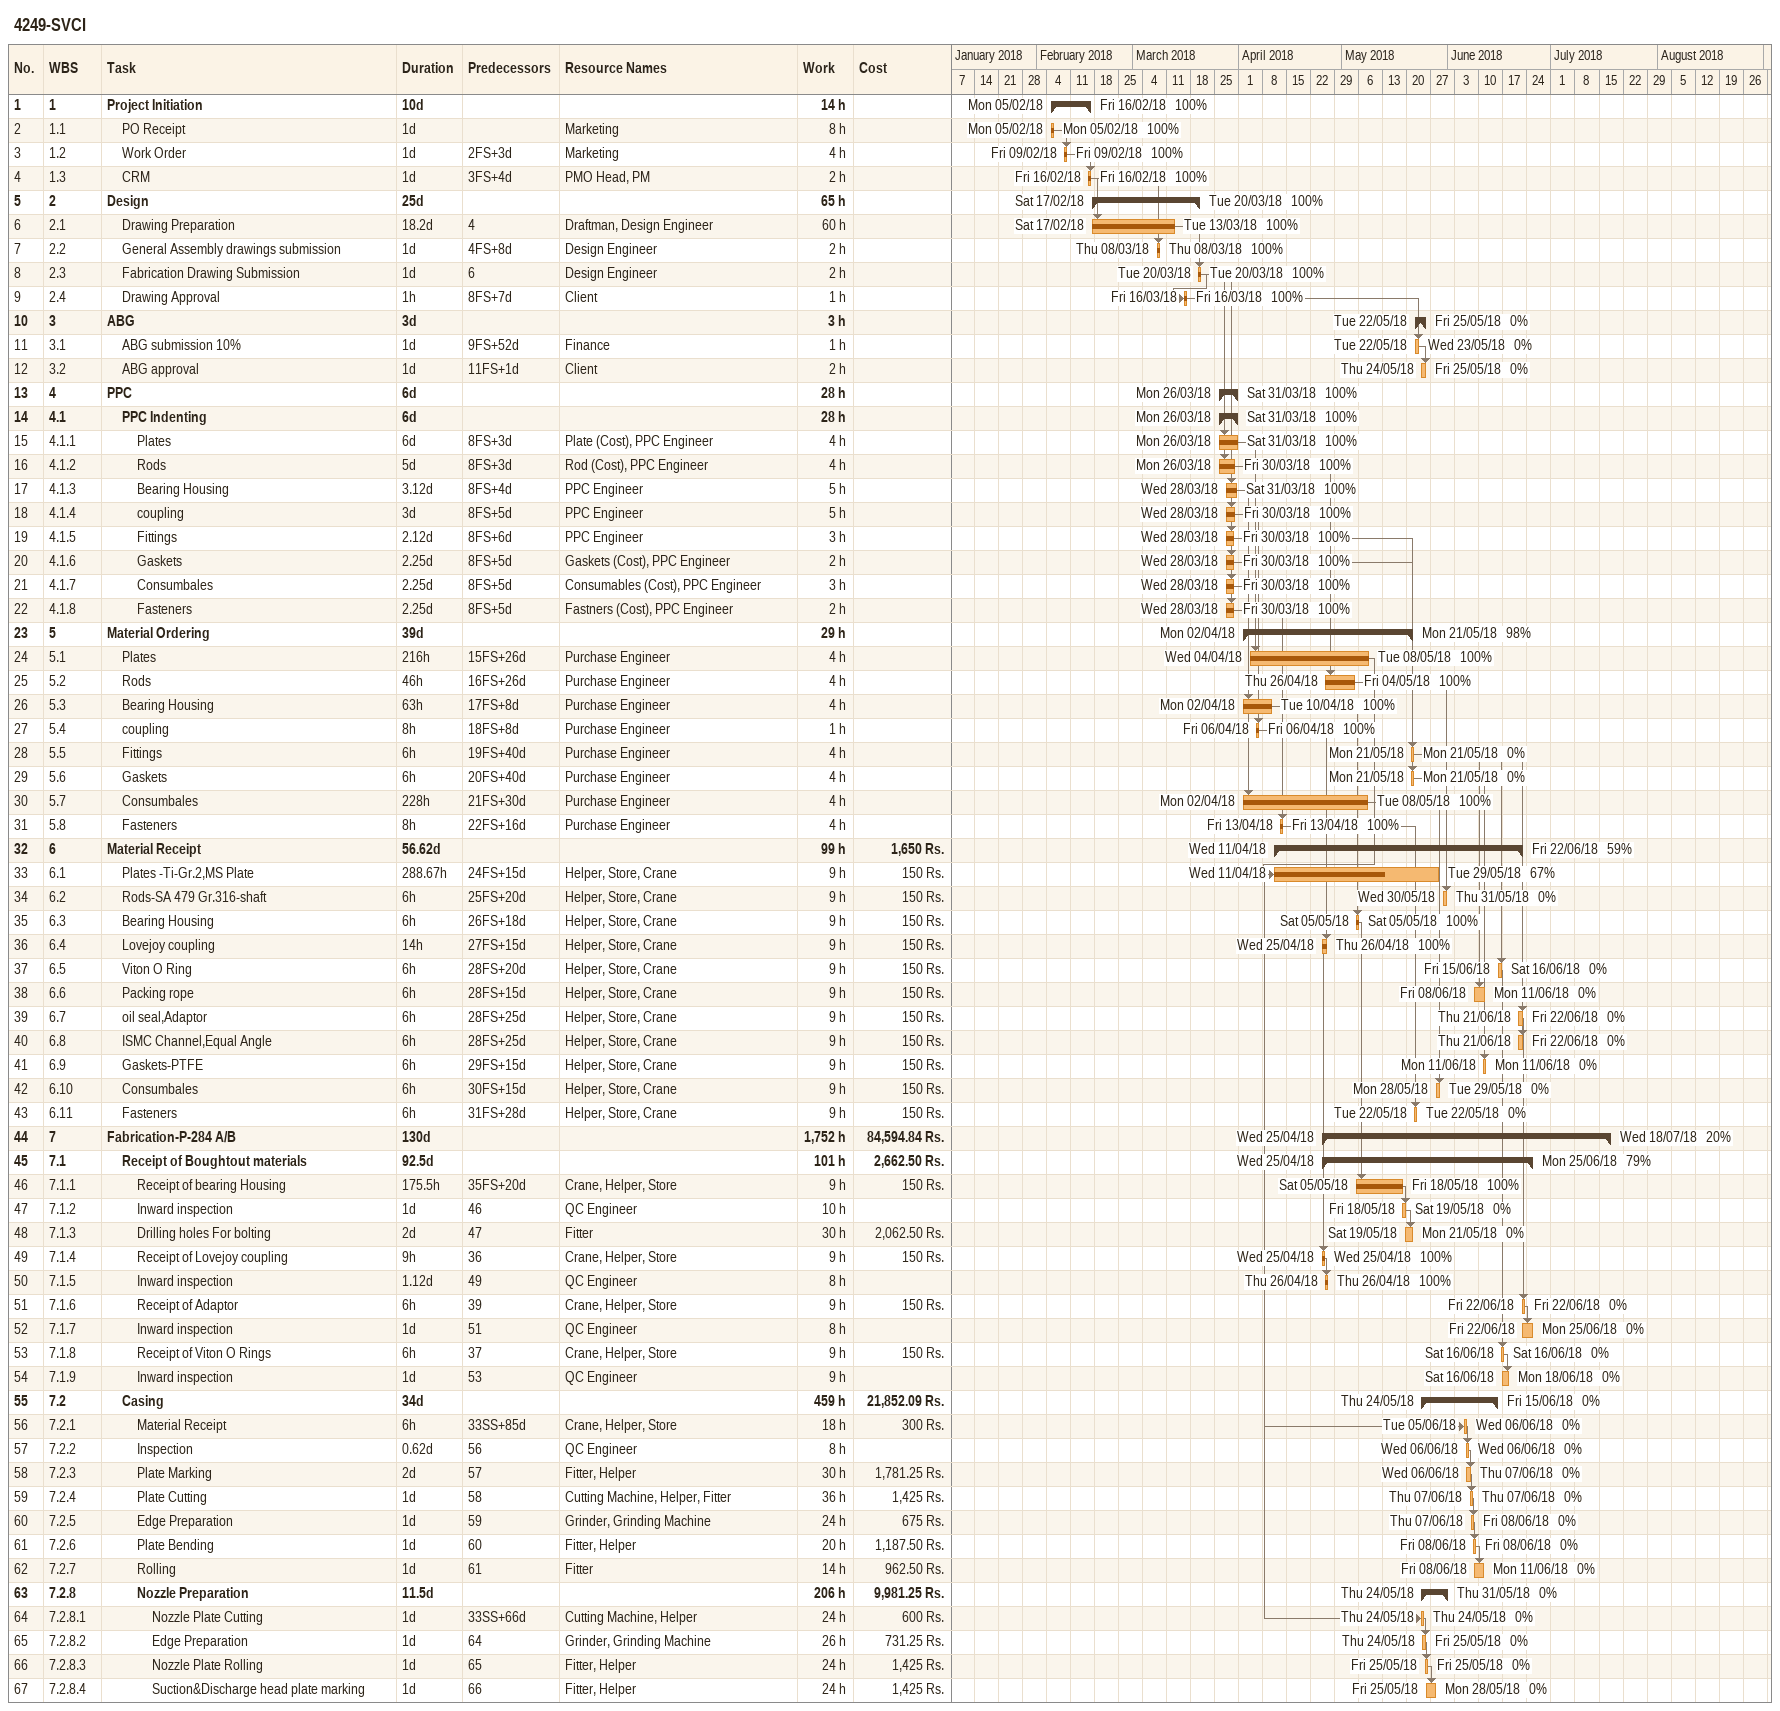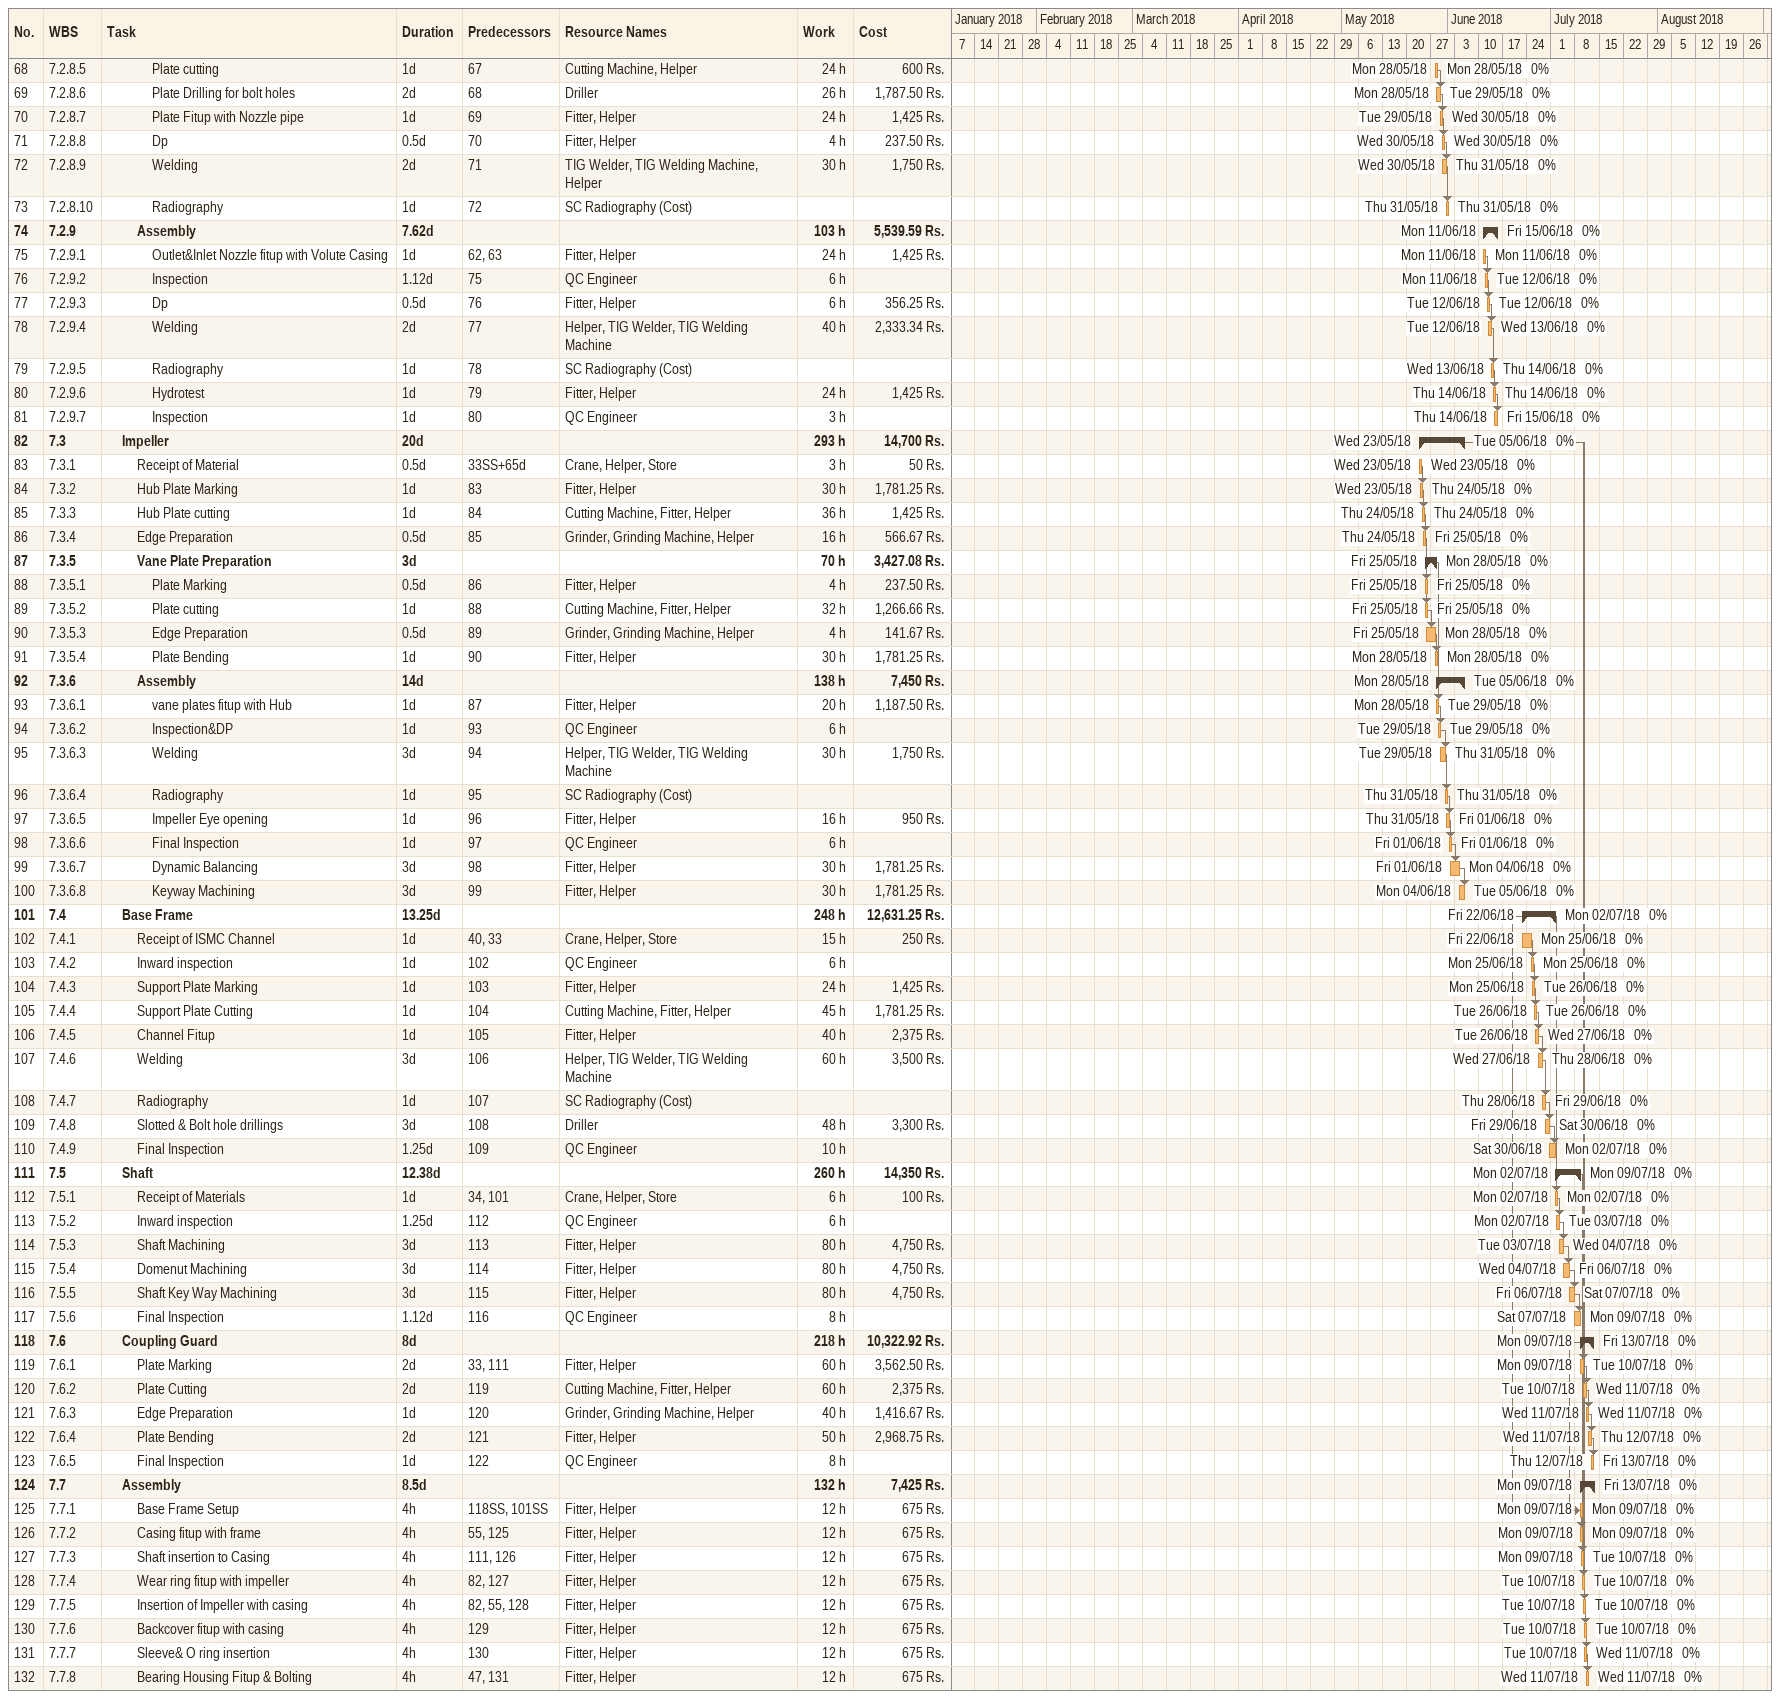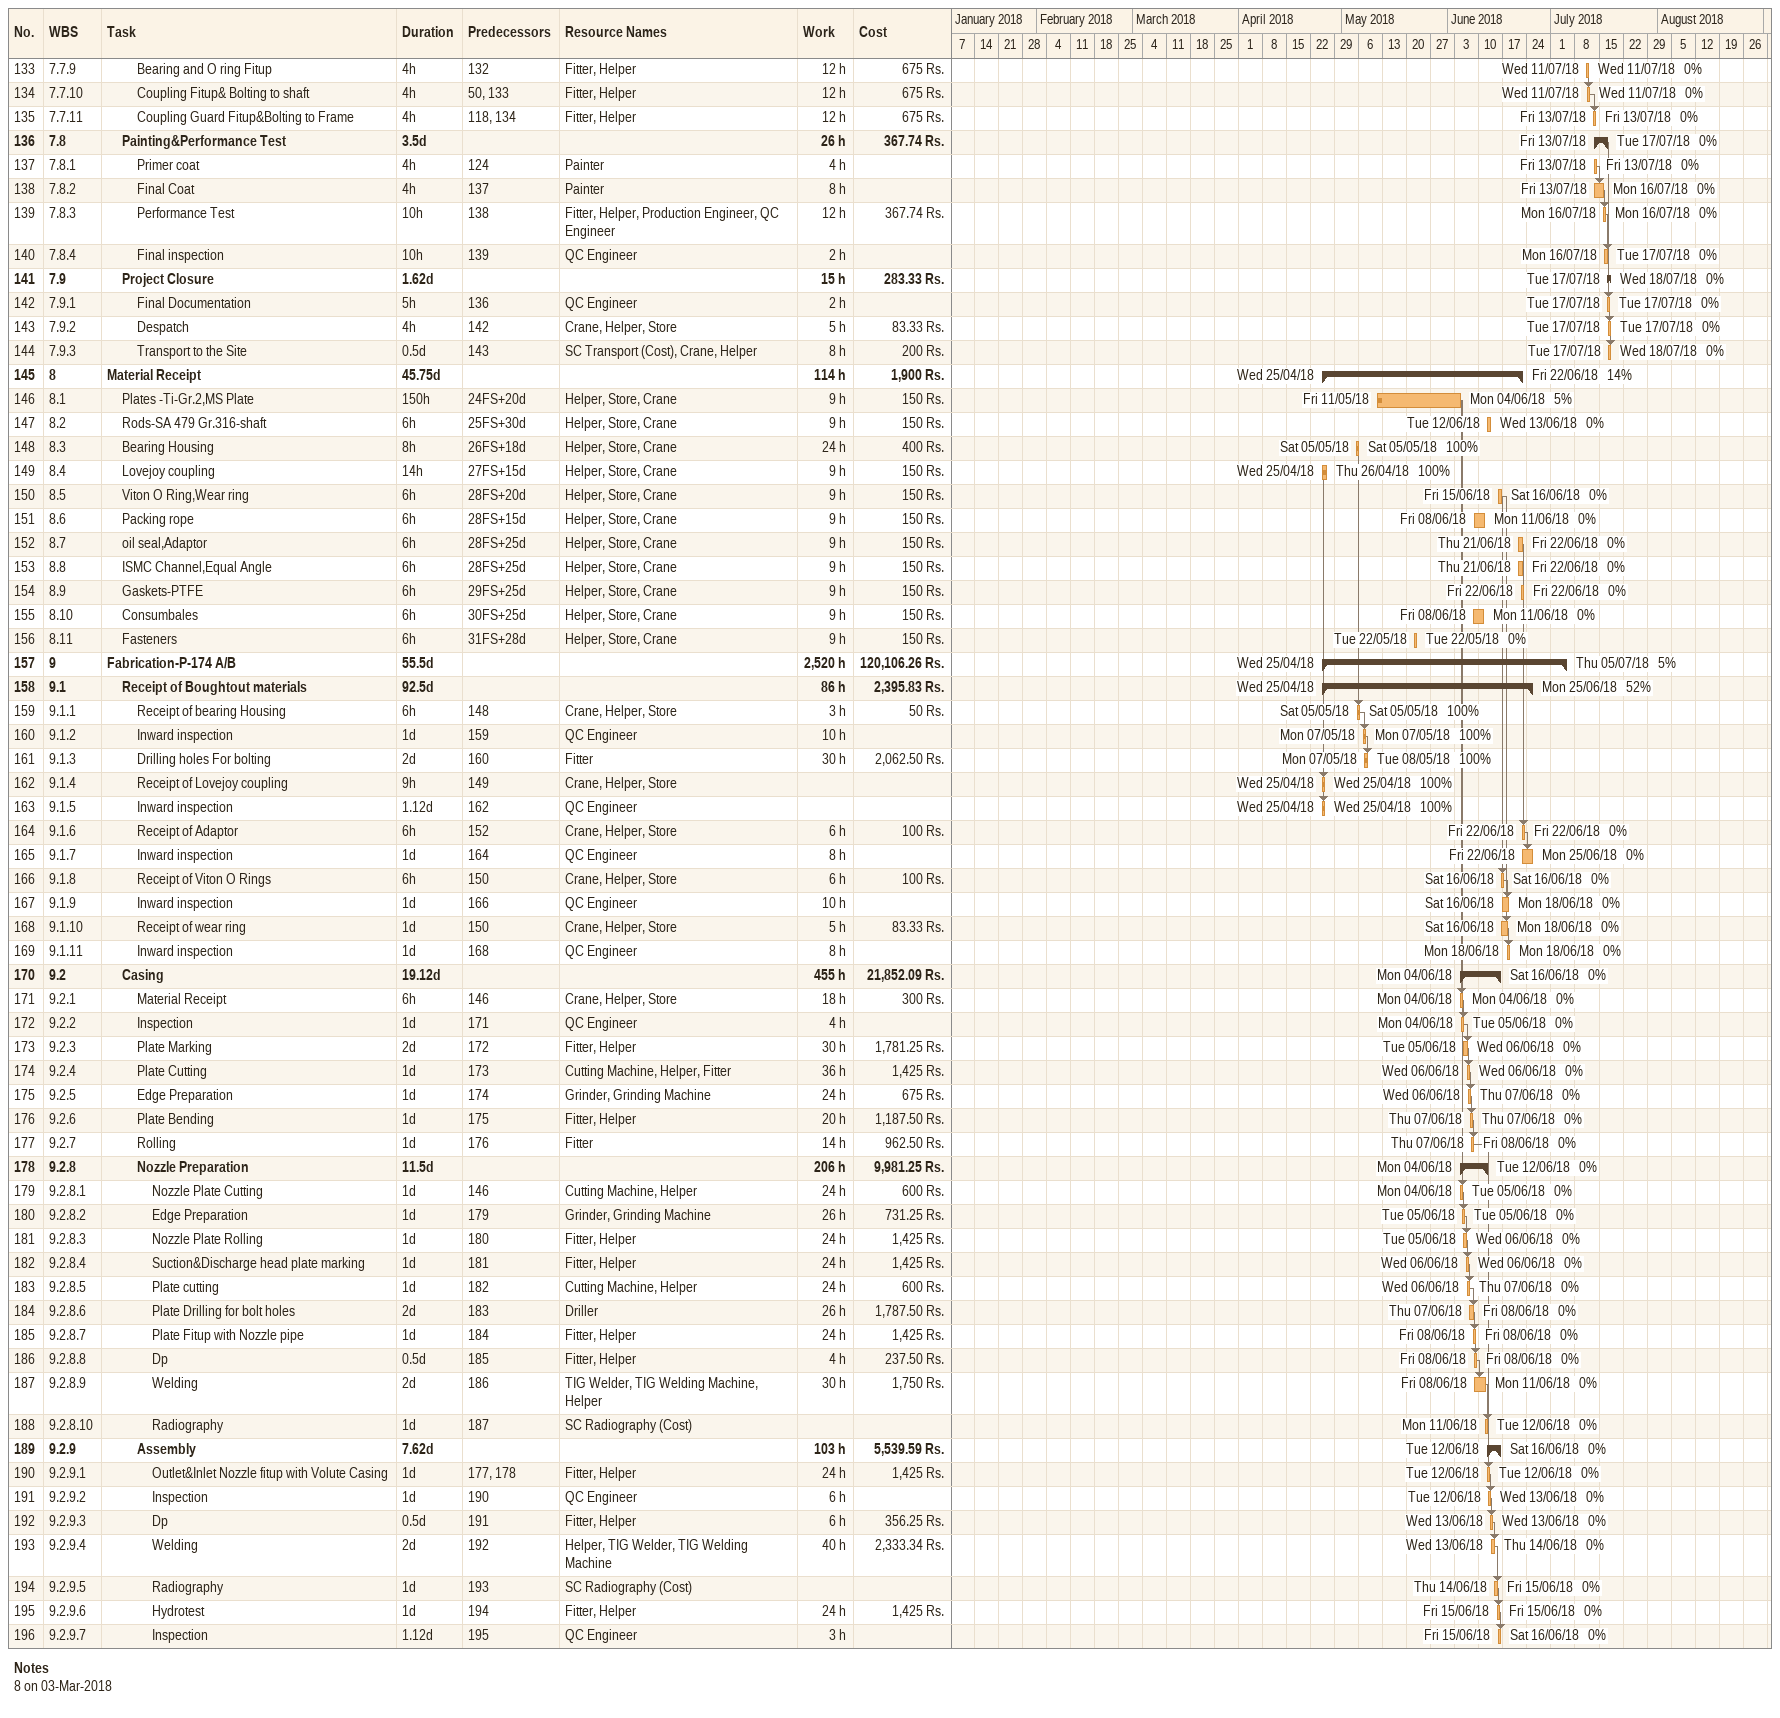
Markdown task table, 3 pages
4249-SVCI

| ID | WBS | Task | Duration | Start | Finish | Predecessors | Resources | % complete | Work (h) | Cost (Rs.) |
|---|---|---|---|---|---|---|---|---|---|---|
| 1 | 1 | **Project Initiation** | 10d | 2018-02-05 | 2018-02-16 |  |  | 100 | 14 |  |
| 2 | 1.1 | PO Receipt | 1d | 2018-02-05 | 2018-02-05 |  | Marketing | 100 | 8 |  |
| 3 | 1.2 | Work Order | 1d | 2018-02-09 | 2018-02-09 | 2FS+3d | Marketing | 100 | 4 |  |
| 4 | 1.3 | CRM | 1d | 2018-02-16 | 2018-02-16 | 3FS+4d | PMO Head, PM | 100 | 2 |  |
| 5 | 2 | **Design** | 25d | 2018-02-17 | 2018-03-20 |  |  | 100 | 65 |  |
| 6 | 2.1 | Drawing Preparation | 18.2d | 2018-02-17 | 2018-03-13 | 4 | Draftman, Design Engineer | 100 | 60 |  |
| 7 | 2.2 | General Assembly drawings submission | 1d | 2018-03-08 | 2018-03-08 | 4FS+8d | Design Engineer | 100 | 2 |  |
| 8 | 2.3 | Fabrication Drawing Submission | 1d | 2018-03-20 | 2018-03-20 | 6 | Design Engineer | 100 | 2 |  |
| 9 | 2.4 | Drawing Approval | 1h | 2018-03-16 | 2018-03-16 | 8FS+7d | Client | 100 | 1 |  |
| 10 | 3 | **ABG** | 3d | 2018-05-22 | 2018-05-25 |  |  | 0 | 3 |  |
| 11 | 3.1 | ABG submission 10% | 1d | 2018-05-22 | 2018-05-23 | 9FS+52d | Finance | 0 | 1 |  |
| 12 | 3.2 | ABG approval | 1d | 2018-05-24 | 2018-05-25 | 11FS+1d | Client | 0 | 2 |  |
| 13 | 4 | **PPC** | 6d | 2018-03-26 | 2018-03-31 |  |  | 100 | 28 |  |
| 14 | 4.1 | **PPC Indenting** | 6d | 2018-03-26 | 2018-03-31 |  |  | 100 | 28 |  |
| 15 | 4.1.1 | Plates | 6d | 2018-03-26 | 2018-03-31 | 8FS+3d | Plate (Cost), PPC Engineer | 100 | 4 |  |
| 16 | 4.1.2 | Rods | 5d | 2018-03-26 | 2018-03-30 | 8FS+3d | Rod (Cost), PPC Engineer | 100 | 4 |  |
| 17 | 4.1.3 | Bearing Housing | 3.12d | 2018-03-28 | 2018-03-31 | 8FS+4d | PPC Engineer | 100 | 5 |  |
| 18 | 4.1.4 | coupling | 3d | 2018-03-28 | 2018-03-30 | 8FS+5d | PPC Engineer | 100 | 5 |  |
| 19 | 4.1.5 | Fittings | 2.12d | 2018-03-28 | 2018-03-30 | 8FS+6d | PPC Engineer | 100 | 3 |  |
| 20 | 4.1.6 | Gaskets | 2.25d | 2018-03-28 | 2018-03-30 | 8FS+5d | Gaskets (Cost), PPC Engineer | 100 | 2 |  |
| 21 | 4.1.7 | Consumbales | 2.25d | 2018-03-28 | 2018-03-30 | 8FS+5d | Consumables (Cost), PPC Engineer | 100 | 3 |  |
| 22 | 4.1.8 | Fasteners | 2.25d | 2018-03-28 | 2018-03-30 | 8FS+5d | Fastners (Cost), PPC Engineer | 100 | 2 |  |
| 23 | 5 | **Material Ordering** | 39d | 2018-04-02 | 2018-05-21 |  |  | 98 | 29 |  |
| 24 | 5.1 | Plates | 216h | 2018-04-04 | 2018-05-08 | 15FS+26d | Purchase Engineer | 100 | 4 |  |
| 25 | 5.2 | Rods | 46h | 2018-04-26 | 2018-05-04 | 16FS+26d | Purchase Engineer | 100 | 4 |  |
| 26 | 5.3 | Bearing Housing | 63h | 2018-04-02 | 2018-04-10 | 17FS+8d | Purchase Engineer | 100 | 4 |  |
| 27 | 5.4 | coupling | 8h | 2018-04-06 | 2018-04-06 | 18FS+8d | Purchase Engineer | 100 | 1 |  |
| 28 | 5.5 | Fittings | 6h | 2018-05-21 | 2018-05-21 | 19FS+40d | Purchase Engineer | 0 | 4 |  |
| 29 | 5.6 | Gaskets | 6h | 2018-05-21 | 2018-05-21 | 20FS+40d | Purchase Engineer | 0 | 4 |  |
| 30 | 5.7 | Consumbales | 228h | 2018-04-02 | 2018-05-08 | 21FS+30d | Purchase Engineer | 100 | 4 |  |
| 31 | 5.8 | Fasteners | 8h | 2018-04-13 | 2018-04-13 | 22FS+16d | Purchase Engineer | 100 | 4 |  |
| 32 | 6 | **Material Receipt** | 56.62d | 2018-04-11 | 2018-06-22 |  |  | 59 | 99 | 1650 |
| 33 | 6.1 | Plates -Ti-Gr.2,MS Plate | 288.67h | 2018-04-11 | 2018-05-29 | 24FS+15d | Helper, Store, Crane | 67 | 9 | 150 |
| 34 | 6.2 | Rods-SA 479 Gr.316-shaft | 6h | 2018-05-30 | 2018-05-31 | 25FS+20d | Helper, Store, Crane | 0 | 9 | 150 |
| 35 | 6.3 | Bearing Housing | 6h | 2018-05-05 | 2018-05-05 | 26FS+18d | Helper, Store, Crane | 100 | 9 | 150 |
| 36 | 6.4 | Lovejoy coupling | 14h | 2018-04-25 | 2018-04-26 | 27FS+15d | Helper, Store, Crane | 100 | 9 | 150 |
| 37 | 6.5 | Viton O Ring | 6h | 2018-06-15 | 2018-06-16 | 28FS+20d | Helper, Store, Crane | 0 | 9 | 150 |
| 38 | 6.6 | Packing rope | 6h | 2018-06-08 | 2018-06-11 | 28FS+15d | Helper, Store, Crane | 0 | 9 | 150 |
| 39 | 6.7 | oil seal,Adaptor | 6h | 2018-06-21 | 2018-06-22 | 28FS+25d | Helper, Store, Crane | 0 | 9 | 150 |
| 40 | 6.8 | ISMC Channel,Equal Angle | 6h | 2018-06-21 | 2018-06-22 | 28FS+25d | Helper, Store, Crane | 0 | 9 | 150 |
| 41 | 6.9 | Gaskets-PTFE | 6h | 2018-06-11 | 2018-06-11 | 29FS+15d | Helper, Store, Crane | 0 | 9 | 150 |
| 42 | 6.10 | Consumbales | 6h | 2018-05-28 | 2018-05-29 | 30FS+15d | Helper, Store, Crane | 0 | 9 | 150 |
| 43 | 6.11 | Fasteners | 6h | 2018-05-22 | 2018-05-22 | 31FS+28d | Helper, Store, Crane | 0 | 9 | 150 |
| 44 | 7 | **Fabrication-P-284 A/B** | 130d | 2018-04-25 | 2018-07-18 |  |  | 20 | 1752 | 84594.84 |
| 45 | 7.1 | **Receipt of Boughtout materials** | 92.5d | 2018-04-25 | 2018-06-25 |  |  | 79 | 101 | 2662.50 |
| 46 | 7.1.1 | Receipt of bearing Housing | 175.5h | 2018-05-05 | 2018-05-18 | 35FS+20d | Crane, Helper, Store | 100 | 9 | 150 |
| 47 | 7.1.2 | Inward inspection | 1d | 2018-05-18 | 2018-05-19 | 46 | QC Engineer | 0 | 10 |  |
| 48 | 7.1.3 | Drilling holes For bolting | 2d | 2018-05-19 | 2018-05-21 | 47 | Fitter | 0 | 30 | 2062.50 |
| 49 | 7.1.4 | Receipt of Lovejoy coupling | 9h | 2018-04-25 | 2018-04-25 | 36 | Crane, Helper, Store | 100 | 9 | 150 |
| 50 | 7.1.5 | Inward inspection | 1.12d | 2018-04-26 | 2018-04-26 | 49 | QC Engineer | 100 | 8 |  |
| 51 | 7.1.6 | Receipt of Adaptor | 6h | 2018-06-22 | 2018-06-22 | 39 | Crane, Helper, Store | 0 | 9 | 150 |
| 52 | 7.1.7 | Inward inspection | 1d | 2018-06-22 | 2018-06-25 | 51 | QC Engineer | 0 | 8 |  |
| 53 | 7.1.8 | Receipt of Viton O Rings | 6h | 2018-06-16 | 2018-06-16 | 37 | Crane, Helper, Store | 0 | 9 | 150 |
| 54 | 7.1.9 | Inward inspection | 1d | 2018-06-16 | 2018-06-18 | 53 | QC Engineer | 0 | 9 |  |
| 55 | 7.2 | **Casing** | 34d | 2018-05-24 | 2018-06-15 |  |  | 0 | 459 | 21852.09 |
| 56 | 7.2.1 | Material Receipt | 6h | 2018-06-05 | 2018-06-06 | 33SS+85d | Crane, Helper, Store | 0 | 18 | 300 |
| 57 | 7.2.2 | Inspection | 0.62d | 2018-06-06 | 2018-06-06 | 56 | QC Engineer | 0 | 8 |  |
| 58 | 7.2.3 | Plate Marking | 2d | 2018-06-06 | 2018-06-07 | 57 | Fitter, Helper | 0 | 30 | 1781.25 |
| 59 | 7.2.4 | Plate Cutting | 1d | 2018-06-07 | 2018-06-07 | 58 | Cutting Machine, Helper, Fitter | 0 | 36 | 1425 |
| 60 | 7.2.5 | Edge Preparation | 1d | 2018-06-07 | 2018-06-08 | 59 | Grinder, Grinding Machine | 0 | 24 | 675 |
| 61 | 7.2.6 | Plate Bending | 1d | 2018-06-08 | 2018-06-08 | 60 | Fitter, Helper | 0 | 20 | 1187.50 |
| 62 | 7.2.7 | Rolling | 1d | 2018-06-08 | 2018-06-11 | 61 | Fitter | 0 | 14 | 962.50 |
| 63 | 7.2.8 | **Nozzle Preparation** | 11.5d | 2018-05-24 | 2018-05-31 |  |  | 0 | 206 | 9981.25 |
| 64 | 7.2.8.1 | Nozzle Plate Cutting | 1d | 2018-05-24 | 2018-05-24 | 33SS+66d | Cutting Machine, Helper | 0 | 24 | 600 |
| 65 | 7.2.8.2 | Edge Preparation | 1d | 2018-05-24 | 2018-05-25 | 64 | Grinder, Grinding Machine | 0 | 26 | 731.25 |
| 66 | 7.2.8.3 | Nozzle Plate Rolling | 1d | 2018-05-25 | 2018-05-25 | 65 | Fitter, Helper | 0 | 24 | 1425 |
| 67 | 7.2.8.4 | Suction&Discharge head plate marking | 1d | 2018-05-25 | 2018-05-28 | 66 | Fitter, Helper | 0 | 24 | 1425 |
| 68 | 7.2.8.5 | Plate cutting | 1d | 2018-05-28 | 2018-05-28 | 67 | Cutting Machine, Helper | 0 | 24 | 600 |
| 69 | 7.2.8.6 | Plate Drilling for bolt holes | 2d | 2018-05-28 | 2018-05-29 | 68 | Driller | 0 | 26 | 1787.50 |
| 70 | 7.2.8.7 | Plate Fitup with Nozzle pipe | 1d | 2018-05-29 | 2018-05-30 | 69 | Fitter, Helper | 0 | 24 | 1425 |
| 71 | 7.2.8.8 | Dp | 0.5d | 2018-05-30 | 2018-05-30 | 70 | Fitter, Helper | 0 | 4 | 237.50 |
| 72 | 7.2.8.9 | Welding | 2d | 2018-05-30 | 2018-05-31 | 71 | TIG Welder, TIG Welding Machine, Helper | 0 | 30 | 1750 |
| 73 | 7.2.8.10 | Radiography | 1d | 2018-05-31 | 2018-05-31 | 72 | SC Radiography (Cost) | 0 |  |  |
| 74 | 7.2.9 | **Assembly** | 7.62d | 2018-06-11 | 2018-06-15 |  |  | 0 | 103 | 5539.59 |
| 75 | 7.2.9.1 | Outlet&Inlet Nozzle fitup with Volute Casing | 1d | 2018-06-11 | 2018-06-11 | 62, 63 | Fitter, Helper | 0 | 24 | 1425 |
| 76 | 7.2.9.2 | Inspection | 1.12d | 2018-06-11 | 2018-06-12 | 75 | QC Engineer | 0 | 6 |  |
| 77 | 7.2.9.3 | Dp | 0.5d | 2018-06-12 | 2018-06-12 | 76 | Fitter, Helper | 0 | 6 | 356.25 |
| 78 | 7.2.9.4 | Welding | 2d | 2018-06-12 | 2018-06-13 | 77 | Helper, TIG Welder, TIG Welding Machine | 0 | 40 | 2333.34 |
| 79 | 7.2.9.5 | Radiography | 1d | 2018-06-13 | 2018-06-14 | 78 | SC Radiography (Cost) | 0 |  |  |
| 80 | 7.2.9.6 | Hydrotest | 1d | 2018-06-14 | 2018-06-14 | 79 | Fitter, Helper | 0 | 24 | 1425 |
| 81 | 7.2.9.7 | Inspection | 1d | 2018-06-14 | 2018-06-15 | 80 | QC Engineer | 0 | 3 |  |
| 82 | 7.3 | **Impeller** | 20d | 2018-05-23 | 2018-06-05 |  |  | 0 | 293 | 14700 |
| 83 | 7.3.1 | Receipt of Material | 0.5d | 2018-05-23 | 2018-05-23 | 33SS+65d | Crane, Helper, Store | 0 | 3 | 50 |
| 84 | 7.3.2 | Hub Plate Marking | 1d | 2018-05-23 | 2018-05-24 | 83 | Fitter, Helper | 0 | 30 | 1781.25 |
| 85 | 7.3.3 | Hub Plate cutting | 1d | 2018-05-24 | 2018-05-24 | 84 | Cutting Machine, Fitter, Helper | 0 | 36 | 1425 |
| 86 | 7.3.4 | Edge Preparation | 0.5d | 2018-05-24 | 2018-05-25 | 85 | Grinder, Grinding Machine, Helper | 0 | 16 | 566.67 |
| 87 | 7.3.5 | **Vane Plate Preparation** | 3d | 2018-05-25 | 2018-05-28 |  |  | 0 | 70 | 3427.08 |
| 88 | 7.3.5.1 | Plate Marking | 0.5d | 2018-05-25 | 2018-05-25 | 86 | Fitter, Helper | 0 | 4 | 237.50 |
| 89 | 7.3.5.2 | Plate cutting | 1d | 2018-05-25 | 2018-05-25 | 88 | Cutting Machine, Fitter, Helper | 0 | 32 | 1266.66 |
| 90 | 7.3.5.3 | Edge Preparation | 0.5d | 2018-05-25 | 2018-05-28 | 89 | Grinder, Grinding Machine, Helper | 0 | 4 | 141.67 |
| 91 | 7.3.5.4 | Plate Bending | 1d | 2018-05-28 | 2018-05-28 | 90 | Fitter, Helper | 0 | 30 | 1781.25 |
| 92 | 7.3.6 | **Assembly** | 14d | 2018-05-28 | 2018-06-05 |  |  | 0 | 138 | 7450 |
| 93 | 7.3.6.1 | vane plates fitup with Hub | 1d | 2018-05-28 | 2018-05-29 | 87 | Fitter, Helper | 0 | 20 | 1187.50 |
| 94 | 7.3.6.2 | Inspection&DP | 1d | 2018-05-29 | 2018-05-29 | 93 | QC Engineer | 0 | 6 |  |
| 95 | 7.3.6.3 | Welding | 3d | 2018-05-29 | 2018-05-31 | 94 | Helper, TIG Welder, TIG Welding Machine | 0 | 30 | 1750 |
| 96 | 7.3.6.4 | Radiography | 1d | 2018-05-31 | 2018-05-31 | 95 | SC Radiography (Cost) | 0 |  |  |
| 97 | 7.3.6.5 | Impeller Eye opening | 1d | 2018-05-31 | 2018-06-01 | 96 | Fitter, Helper | 0 | 16 | 950 |
| 98 | 7.3.6.6 | Final Inspection | 1d | 2018-06-01 | 2018-06-01 | 97 | QC Engineer | 0 | 6 |  |
| 99 | 7.3.6.7 | Dynamic Balancing | 3d | 2018-06-01 | 2018-06-04 | 98 | Fitter, Helper | 0 | 30 | 1781.25 |
| 100 | 7.3.6.8 | Keyway Machining | 3d | 2018-06-04 | 2018-06-05 | 99 | Fitter, Helper | 0 | 30 | 1781.25 |
| 101 | 7.4 | **Base Frame** | 13.25d | 2018-06-22 | 2018-07-02 |  |  | 0 | 248 | 12631.25 |
| 102 | 7.4.1 | Receipt of ISMC Channel | 1d | 2018-06-22 | 2018-06-25 | 40, 33 | Crane, Helper, Store | 0 | 15 | 250 |
| 103 | 7.4.2 | Inward inspection | 1d | 2018-06-25 | 2018-06-25 | 102 | QC Engineer | 0 | 6 |  |
| 104 | 7.4.3 | Support Plate Marking | 1d | 2018-06-25 | 2018-06-26 | 103 | Fitter, Helper | 0 | 24 | 1425 |
| 105 | 7.4.4 | Support Plate Cutting | 1d | 2018-06-26 | 2018-06-26 | 104 | Cutting Machine, Fitter, Helper | 0 | 45 | 1781.25 |
| 106 | 7.4.5 | Channel Fitup | 1d | 2018-06-26 | 2018-06-27 | 105 | Fitter, Helper | 0 | 40 | 2375 |
| 107 | 7.4.6 | Welding | 3d | 2018-06-27 | 2018-06-28 | 106 | Helper, TIG Welder, TIG Welding Machine | 0 | 60 | 3500 |
| 108 | 7.4.7 | Radiography | 1d | 2018-06-28 | 2018-06-29 | 107 | SC Radiography (Cost) | 0 |  |  |
| 109 | 7.4.8 | Slotted & Bolt hole drillings | 3d | 2018-06-29 | 2018-06-30 | 108 | Driller | 0 | 48 | 3300 |
| 110 | 7.4.9 | Final Inspection | 1.25d | 2018-06-30 | 2018-07-02 | 109 | QC Engineer | 0 | 10 |  |
| 111 | 7.5 | **Shaft** | 12.38d | 2018-07-02 | 2018-07-09 |  |  | 0 | 260 | 14350 |
| 112 | 7.5.1 | Receipt of Materials | 1d | 2018-07-02 | 2018-07-02 | 34, 101 | Crane, Helper, Store | 0 | 6 | 100 |
| 113 | 7.5.2 | Inward inspection | 1.25d | 2018-07-02 | 2018-07-03 | 112 | QC Engineer | 0 | 6 |  |
| 114 | 7.5.3 | Shaft Machining | 3d | 2018-07-03 | 2018-07-04 | 113 | Fitter, Helper | 0 | 80 | 4750 |
| 115 | 7.5.4 | Domenut Machining | 3d | 2018-07-04 | 2018-07-06 | 114 | Fitter, Helper | 0 | 80 | 4750 |
| 116 | 7.5.5 | Shaft Key Way Machining | 3d | 2018-07-06 | 2018-07-07 | 115 | Fitter, Helper | 0 | 80 | 4750 |
| 117 | 7.5.6 | Final Inspection | 1.12d | 2018-07-07 | 2018-07-09 | 116 | QC Engineer | 0 | 8 |  |
| 118 | 7.6 | **Coupling Guard** | 8d | 2018-07-09 | 2018-07-13 |  |  | 0 | 218 | 10322.92 |
| 119 | 7.6.1 | Plate Marking | 2d | 2018-07-09 | 2018-07-10 | 33, 111 | Fitter, Helper | 0 | 60 | 3562.50 |
| 120 | 7.6.2 | Plate Cutting | 2d | 2018-07-10 | 2018-07-11 | 119 | Cutting Machine, Fitter, Helper | 0 | 60 | 2375 |
| 121 | 7.6.3 | Edge Preparation | 1d | 2018-07-11 | 2018-07-11 | 120 | Grinder, Grinding Machine, Helper | 0 | 40 | 1416.67 |
| 122 | 7.6.4 | Plate Bending | 2d | 2018-07-11 | 2018-07-12 | 121 | Fitter, Helper | 0 | 50 | 2968.75 |
| 123 | 7.6.5 | Final Inspection | 1d | 2018-07-12 | 2018-07-13 | 122 | QC Engineer | 0 | 8 |  |
| 124 | 7.7 | **Assembly** | 8.5d | 2018-07-09 | 2018-07-13 |  |  | 0 | 132 | 7425 |
| 125 | 7.7.1 | Base Frame Setup | 4h | 2018-07-09 | 2018-07-09 | 118SS, 101SS | Fitter, Helper | 0 | 12 | 675 |
| 126 | 7.7.2 | Casing fitup with frame | 4h | 2018-07-09 | 2018-07-09 | 55, 125 | Fitter, Helper | 0 | 12 | 675 |
| 127 | 7.7.3 | Shaft insertion to Casing | 4h | 2018-07-09 | 2018-07-10 | 111, 126 | Fitter, Helper | 0 | 12 | 675 |
| 128 | 7.7.4 | Wear ring fitup with impeller | 4h | 2018-07-10 | 2018-07-10 | 82, 127 | Fitter, Helper | 0 | 12 | 675 |
| 129 | 7.7.5 | Insertion of Impeller with casing | 4h | 2018-07-10 | 2018-07-10 | 82, 55, 128 | Fitter, Helper | 0 | 12 | 675 |
| 130 | 7.7.6 | Backcover fitup with casing | 4h | 2018-07-10 | 2018-07-10 | 129 | Fitter, Helper | 0 | 12 | 675 |
| 131 | 7.7.7 | Sleeve& O ring insertion | 4h | 2018-07-10 | 2018-07-11 | 130 | Fitter, Helper | 0 | 12 | 675 |
| 132 | 7.7.8 | Bearing Housing Fitup & Bolting | 4h | 2018-07-11 | 2018-07-11 | 47, 131 | Fitter, Helper | 0 | 12 | 675 |
| 133 | 7.7.9 | Bearing and O ring Fitup | 4h | 2018-07-11 | 2018-07-11 | 132 | Fitter, Helper | 0 | 12 | 675 |
| 134 | 7.7.10 | Coupling Fitup& Bolting to shaft | 4h | 2018-07-11 | 2018-07-11 | 50, 133 | Fitter, Helper | 0 | 12 | 675 |
| 135 | 7.7.11 | Coupling Guard Fitup&Bolting to Frame | 4h | 2018-07-13 | 2018-07-13 | 118, 134 | Fitter, Helper | 0 | 12 | 675 |
| 136 | 7.8 | **Painting&Performance Test** | 3.5d | 2018-07-13 | 2018-07-17 |  |  | 0 | 26 | 367.74 |
| 137 | 7.8.1 | Primer coat | 4h | 2018-07-13 | 2018-07-13 | 124 | Painter | 0 | 4 |  |
| 138 | 7.8.2 | Final Coat | 4h | 2018-07-13 | 2018-07-16 | 137 | Painter | 0 | 8 |  |
| 139 | 7.8.3 | Performance Test | 10h | 2018-07-16 | 2018-07-16 | 138 | Fitter, Helper, Production Engineer, QC Engineer | 0 | 12 | 367.74 |
| 140 | 7.8.4 | Final inspection | 10h | 2018-07-16 | 2018-07-17 | 139 | QC Engineer | 0 | 2 |  |
| 141 | 7.9 | **Project Closure** | 1.62d | 2018-07-17 | 2018-07-18 |  |  | 0 | 15 | 283.33 |
| 142 | 7.9.1 | Final Documentation | 5h | 2018-07-17 | 2018-07-17 | 136 | QC Engineer | 0 | 2 |  |
| 143 | 7.9.2 | Despatch | 4h | 2018-07-17 | 2018-07-17 | 142 | Crane, Helper, Store | 0 | 5 | 83.33 |
| 144 | 7.9.3 | Transport to the Site | 0.5d | 2018-07-17 | 2018-07-18 | 143 | SC Transport (Cost), Crane, Helper | 0 | 8 | 200 |
| 145 | 8 | **Material Receipt** | 45.75d | 2018-04-25 | 2018-06-22 |  |  | 14 | 114 | 1900 |
| 146 | 8.1 | Plates -Ti-Gr.2,MS Plate | 150h | 2018-05-11 | 2018-06-04 | 24FS+20d | Helper, Store, Crane | 5 | 9 | 150 |
| 147 | 8.2 | Rods-SA 479 Gr.316-shaft | 6h | 2018-06-12 | 2018-06-13 | 25FS+30d | Helper, Store, Crane | 0 | 9 | 150 |
| 148 | 8.3 | Bearing Housing | 8h | 2018-05-05 | 2018-05-05 | 26FS+18d | Helper, Store, Crane | 100 | 24 | 400 |
| 149 | 8.4 | Lovejoy coupling | 14h | 2018-04-25 | 2018-04-26 | 27FS+15d | Helper, Store, Crane | 100 | 9 | 150 |
| 150 | 8.5 | Viton O Ring,Wear ring | 6h | 2018-06-15 | 2018-06-16 | 28FS+20d | Helper, Store, Crane | 0 | 9 | 150 |
| 151 | 8.6 | Packing rope | 6h | 2018-06-08 | 2018-06-11 | 28FS+15d | Helper, Store, Crane | 0 | 9 | 150 |
| 152 | 8.7 | oil seal,Adaptor | 6h | 2018-06-21 | 2018-06-22 | 28FS+25d | Helper, Store, Crane | 0 | 9 | 150 |
| 153 | 8.8 | ISMC Channel,Equal Angle | 6h | 2018-06-21 | 2018-06-22 | 28FS+25d | Helper, Store, Crane | 0 | 9 | 150 |
| 154 | 8.9 | Gaskets-PTFE | 6h | 2018-06-22 | 2018-06-22 | 29FS+25d | Helper, Store, Crane | 0 | 9 | 150 |
| 155 | 8.10 | Consumbales | 6h | 2018-06-08 | 2018-06-11 | 30FS+25d | Helper, Store, Crane | 0 | 9 | 150 |
| 156 | 8.11 | Fasteners | 6h | 2018-05-22 | 2018-05-22 | 31FS+28d | Helper, Store, Crane | 0 | 9 | 150 |
| 157 | 9 | **Fabrication-P-174 A/B** | 55.5d | 2018-04-25 | 2018-07-05 |  |  | 5 | 2520 | 120106.26 |
| 158 | 9.1 | **Receipt of Boughtout materials** | 92.5d | 2018-04-25 | 2018-06-25 |  |  | 52 | 86 | 2395.83 |
| 159 | 9.1.1 | Receipt of bearing Housing | 6h | 2018-05-05 | 2018-05-05 | 148 | Crane, Helper, Store | 100 | 3 | 50 |
| 160 | 9.1.2 | Inward inspection | 1d | 2018-05-07 | 2018-05-07 | 159 | QC Engineer | 100 | 10 |  |
| 161 | 9.1.3 | Drilling holes For bolting | 2d | 2018-05-07 | 2018-05-08 | 160 | Fitter | 100 | 30 | 2062.50 |
| 162 | 9.1.4 | Receipt of Lovejoy coupling | 9h | 2018-04-25 | 2018-04-25 | 149 | Crane, Helper, Store | 100 |  |  |
| 163 | 9.1.5 | Inward inspection | 1.12d | 2018-04-25 | 2018-04-25 | 162 | QC Engineer | 100 |  |  |
| 164 | 9.1.6 | Receipt of Adaptor | 6h | 2018-06-22 | 2018-06-22 | 152 | Crane, Helper, Store | 0 | 6 | 100 |
| 165 | 9.1.7 | Inward inspection | 1d | 2018-06-22 | 2018-06-25 | 164 | QC Engineer | 0 | 8 |  |
| 166 | 9.1.8 | Receipt of Viton O Rings | 6h | 2018-06-16 | 2018-06-16 | 150 | Crane, Helper, Store | 0 | 6 | 100 |
| 167 | 9.1.9 | Inward inspection | 1d | 2018-06-16 | 2018-06-18 | 166 | QC Engineer | 0 | 10 |  |
| 168 | 9.1.10 | Receipt of wear ring | 1d | 2018-06-16 | 2018-06-18 | 150 | Crane, Helper, Store | 0 | 5 | 83.33 |
| 169 | 9.1.11 | Inward inspection | 1d | 2018-06-18 | 2018-06-18 | 168 | QC Engineer | 0 | 8 |  |
| 170 | 9.2 | **Casing** | 19.12d | 2018-06-04 | 2018-06-16 |  |  | 0 | 455 | 21852.09 |
| 171 | 9.2.1 | Material Receipt | 6h | 2018-06-04 | 2018-06-04 | 146 | Crane, Helper, Store | 0 | 18 | 300 |
| 172 | 9.2.2 | Inspection | 1d | 2018-06-04 | 2018-06-05 | 171 | QC Engineer | 0 | 4 |  |
| 173 | 9.2.3 | Plate Marking | 2d | 2018-06-05 | 2018-06-06 | 172 | Fitter, Helper | 0 | 30 | 1781.25 |
| 174 | 9.2.4 | Plate Cutting | 1d | 2018-06-06 | 2018-06-06 | 173 | Cutting Machine, Helper, Fitter | 0 | 36 | 1425 |
| 175 | 9.2.5 | Edge Preparation | 1d | 2018-06-06 | 2018-06-07 | 174 | Grinder, Grinding Machine | 0 | 24 | 675 |
| 176 | 9.2.6 | Plate Bending | 1d | 2018-06-07 | 2018-06-07 | 175 | Fitter, Helper | 0 | 20 | 1187.50 |
| 177 | 9.2.7 | Rolling | 1d | 2018-06-07 | 2018-06-08 | 176 | Fitter | 0 | 14 | 962.50 |
| 178 | 9.2.8 | **Nozzle Preparation** | 11.5d | 2018-06-04 | 2018-06-12 |  |  | 0 | 206 | 9981.25 |
| 179 | 9.2.8.1 | Nozzle Plate Cutting | 1d | 2018-06-04 | 2018-06-05 | 146 | Cutting Machine, Helper | 0 | 24 | 600 |
| 180 | 9.2.8.2 | Edge Preparation | 1d | 2018-06-05 | 2018-06-05 | 179 | Grinder, Grinding Machine | 0 | 26 | 731.25 |
| 181 | 9.2.8.3 | Nozzle Plate Rolling | 1d | 2018-06-05 | 2018-06-06 | 180 | Fitter, Helper | 0 | 24 | 1425 |
| 182 | 9.2.8.4 | Suction&Discharge head plate marking | 1d | 2018-06-06 | 2018-06-06 | 181 | Fitter, Helper | 0 | 24 | 1425 |
| 183 | 9.2.8.5 | Plate cutting | 1d | 2018-06-06 | 2018-06-07 | 182 | Cutting Machine, Helper | 0 | 24 | 600 |
| 184 | 9.2.8.6 | Plate Drilling for bolt holes | 2d | 2018-06-07 | 2018-06-08 | 183 | Driller | 0 | 26 | 1787.50 |
| 185 | 9.2.8.7 | Plate Fitup with Nozzle pipe | 1d | 2018-06-08 | 2018-06-08 | 184 | Fitter, Helper | 0 | 24 | 1425 |
| 186 | 9.2.8.8 | Dp | 0.5d | 2018-06-08 | 2018-06-08 | 185 | Fitter, Helper | 0 | 4 | 237.50 |
| 187 | 9.2.8.9 | Welding | 2d | 2018-06-08 | 2018-06-11 | 186 | TIG Welder, TIG Welding Machine, Helper | 0 | 30 | 1750 |
| 188 | 9.2.8.10 | Radiography | 1d | 2018-06-11 | 2018-06-12 | 187 | SC Radiography (Cost) | 0 |  |  |
| 189 | 9.2.9 | **Assembly** | 7.62d | 2018-06-12 | 2018-06-16 |  |  | 0 | 103 | 5539.59 |
| 190 | 9.2.9.1 | Outlet&Inlet Nozzle fitup with Volute Casing | 1d | 2018-06-12 | 2018-06-12 | 177, 178 | Fitter, Helper | 0 | 24 | 1425 |
| 191 | 9.2.9.2 | Inspection | 1d | 2018-06-12 | 2018-06-13 | 190 | QC Engineer | 0 | 6 |  |
| 192 | 9.2.9.3 | Dp | 0.5d | 2018-06-13 | 2018-06-13 | 191 | Fitter, Helper | 0 | 6 | 356.25 |
| 193 | 9.2.9.4 | Welding | 2d | 2018-06-13 | 2018-06-14 | 192 | Helper, TIG Welder, TIG Welding Machine | 0 | 40 | 2333.34 |
| 194 | 9.2.9.5 | Radiography | 1d | 2018-06-14 | 2018-06-15 | 193 | SC Radiography (Cost) | 0 |  |  |
| 195 | 9.2.9.6 | Hydrotest | 1d | 2018-06-15 | 2018-06-15 | 194 | Fitter, Helper | 0 | 24 | 1425 |
| 196 | 9.2.9.7 | Inspection | 1.12d | 2018-06-15 | 2018-06-16 | 195 | QC Engineer | 0 | 3 |  |

Notes
- 8: on 03-Mar-2018
